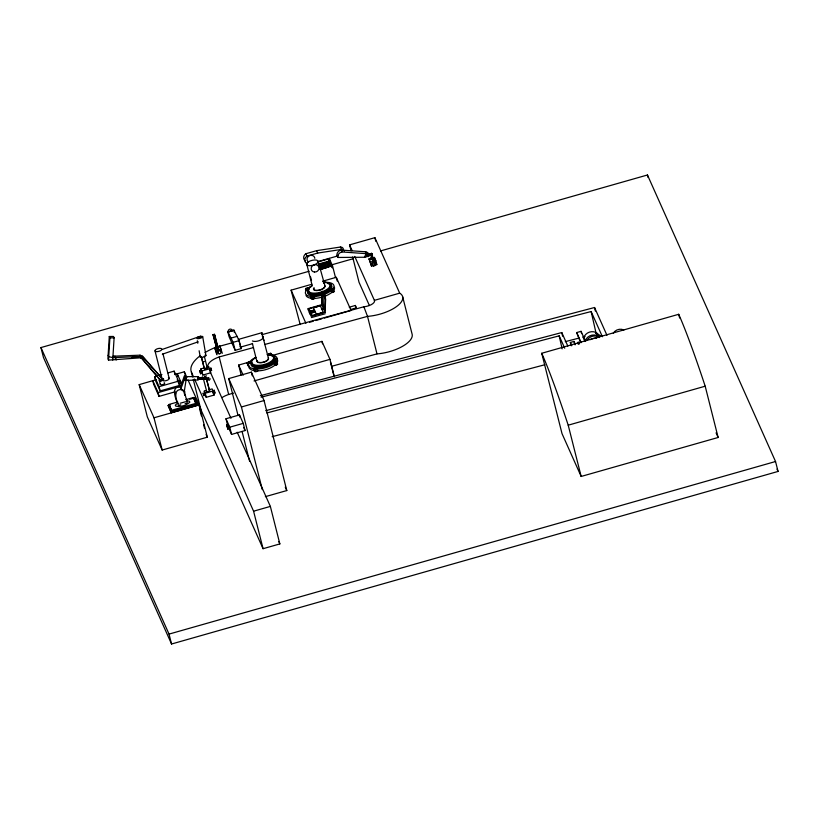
<?xml version="1.0" encoding="UTF-8"?>
<svg xmlns="http://www.w3.org/2000/svg" width="819" height="819" viewBox="0 0 819 819"><rect width="100%" height="100%" fill="white"/><g stroke="black" fill="none" stroke-linecap="round" stroke-linejoin="round"><path stroke-width="1.23" d="M241.226 348.607L239.148 340.622L233.865 330.088L227.805 331.736L229.115 336.804L235.166 350.337L241.226 348.607L240.162 346.365M321.898 303.388L322.512 292.24L322.113 303.378L325.266 310.421L322.113 303.378M324.877 297.389L324.969 294.932L323.904 294.973L323.689 306.9L323.423 308.497L321.857 309.347M325.051 310.432L325.45 299.293L322.297 292.24M197.901 378.675C198.044 382.882 199.181 373.914 198.014 377.784M112.725 360.073L114.107 337.837L113.493 336.455L109.285 336.507L107.903 358.742L108.517 360.125L143.335 357.616L163.319 379.934A2.293 0.952 -14.2 0 0 161.671 378.747M108.517 360.125L109.9 337.889L109.285 336.507M366.462 253.368A1.341 1.218 -24.1 0 1 368.755 253.982L368.837 254.535L372.256 254.392L370.127 254.77L371.242 255.548L372.481 254.996L370.147 254.453L371.058 253.931L372.113 254.545M369.318 255.241A1.341 1.218 -24.1 0 0 367.383 254.33A1.341 1.218 -24.1 0 0 367.199 256.419A1.341 1.218 -24.1 0 0 369.287 255.559L368.755 253.982M371.109 254.166L368.857 254.218M371.539 255.333C366.861 254.248 370.935 256.46 372.481 254.996M185.186 380.323L184.633 376.617L184.521 377.805M212.602 390.233L213.39 393.192M177.293 402.579C175.184 397.952 171.161 386.445 180.026 386.701L181.306 389.557L184.725 391.902L180.927 388.708L185.043 377.487L184.388 376.013L185.749 376.31L186.415 377.784L184.347 391.042M180.743 404.811L178.573 405.425C176.454 400.808 172.44 389.291 181.306 389.557M198.014 378.46L198.188 377.375L209.51 380.231M198.239 378.972L198.413 377.897L203.696 378.613L198.239 378.972L203.675 378.583L204.781 375.901M198.3 379.136L198.413 377.897M257.35 370.628L256.777 371.202M312.049 298.485L313.083 298.955L314.056 297.973M311.64 297L313.667 296.488L312.551 296.109M180.262 387.223L184.388 376.013M200.911 337.09L200.348 336.292L200.225 337.162M268.519 358.538L261.814 332.739L262.1 334.572M249.426 363.073L247.236 362.817L248.966 361.773L249.836 362.08L249.57 363.401L248.27 363.769L247.236 362.817M367.557 253.757L365.991 257.238L337.766 257.463L336.926 255.569A5.006 4.545 -24.1 0 1 341.113 250.061L366.717 251.863L367.557 253.757L341.953 251.955A5.006 4.545 -24.1 0 0 337.766 257.463M325.092 312.244L311.148 316.298L307.688 308.753L321.632 304.699L325.133 312.244L325.614 298.863L322.225 291.226L321.744 304.75M364.455 257.248L366.185 253.665L365.346 251.771M333.323 291.636L332.903 291.195M247.41 363.472L247.84 362.797M249.836 362.08L249.57 363.401M306.378 288.677A1.925 0.799 -15.5 0 1 308.251 288.247L307.985 289.568L305.815 289.639L306.081 288.308L308.251 288.247A14.773 6.132 -15.5 0 1 310.872 286.476M305.651 288.984L307.821 288.923L308.251 288.247M268.908 354.996L269.175 353.665L270.475 353.296L271.345 353.603L271.079 354.924L271.345 353.603M273.935 362.387L275.665 361.343L276.535 361.65L276.269 362.971L274.969 363.339L273.935 362.387L276.105 362.326L276.535 361.65M274.099 363.042L274.529 362.367C282.524 362.305 268.315 363.677 276.699 362.295M247.686 363.022C247.082 364.342 250.788 363.339 249.488 362.541M248.147 364.864L248.587 365.489M177.6 401.904L177.232 402.774L178.204 403.255M372.287 254.074L370.966 254.32L372.43 260.166L373.413 259.879L371.939 254.023L371.621 253.327L370.649 253.614L372.43 260.166M204.402 361.425L203.788 361.64M206.306 375.716L203.696 378.613M333.435 291.339L332.944 291.881M269.052 354.484L268.765 355.047M176.802 403.747L175.317 405.159L175.778 406.173C180.559 407.002 186.312 405.62 189.813 402.18L189.353 401.167L187.08 400.819M186.189 401.3L187.213 400.327L186.251 399.447M249.334 363.175L247.942 363.216M255.241 368.949L255.907 369.389M323.874 282.78L324.437 282.207L323.863 281.91M331.419 289.578L333.333 289.363L332.534 290.161M255.149 368.693C253.245 369.891 257.453 369.871 256.726 368.56M276.484 364.721L277.006 364.025M323.372 282.371L324.252 281.245L322.911 281.337M323.536 283.026L324.652 282.412L324.252 281.245M310.77 296.089L313.227 295.383L312.346 296.509L310.77 296.089L311.169 297.256L312.51 297.164L313.616 296.56L313.227 295.383M330.681 289.332L333.138 288.636L333.528 289.803L331.081 290.499L330.681 289.332L331.081 290.499M330.907 289.844L333.364 289.148L333.528 289.803M254.259 368.53L255.374 367.926L256.951 368.355L257.115 369L255.999 369.615L254.658 369.707L254.259 368.53L254.658 369.707M254.422 369.185L255.538 368.581M254.494 369.052L256.951 368.355M185.248 401.812L180.252 403.224M371.519 255.651L372.461 255.323M307.453 289.527L306.367 289.476M161.967 349.508L200.235 336.302M197.696 337.387L200.501 336.425M162.336 354.217L198.208 341.83M235.166 350.337L233.139 342.332L227.866 331.797M312.408 296.949L313.104 296.498L312.356 296.294M311.885 298.556L313.042 298.556M341.482 249.437L340.397 247.051A2.938 2.672 -24.1 0 1 343.366 250.071M305.231 260.841A4.781 4.351 -24.1 0 1 305.856 253.736L316.636 250.665L340.387 247.041M307.094 263.708A4.781 4.351 -24.1 0 1 306.93 256.132L317.711 253.061L341.482 249.426A2.938 2.672 -24.1 0 1 344.389 251.259M351.116 250.921L349.58 244.871L374.887 237.674L399.692 293.161A27.529 11.159 -14.7 0 1 396.427 306.654A27.529 11.159 -14.7 0 1 367.516 316.369L264.547 344.543M317.444 261.711L338.073 255.845M318.161 261.865L328.788 258.845L332.391 267.844L329.33 261.005L318.192 264.179M319.154 265.151L329.832 262.121M318.468 266.605L330.333 263.227M320.188 267.465L330.866 264.424M380.487 250.952L647.45 174.99L775.542 461.517L778.05 471.437L171.55 644.01L43.458 357.483L40.95 347.563L309.142 271.253M331.286 264.957L353.429 258.65M371.939 254.023L370.956 254.299L370.649 253.614M319.543 269.021L331.408 265.643M320.045 269.041L331.849 265.684M319.625 269.492L332.534 265.817L335.514 277.621M369.103 258.937L374.396 257.432L375.798 260.565L376.822 264.619L371.529 266.124L369.103 258.937L371.529 266.124M372.123 259.469L373.106 259.193L373.413 259.879M370.495 262.07L375.798 260.565M300.194 324.549L291.103 290.161L311.855 284.254M322.84 281.132L336.271 277.313L351.095 310.473L324.242 318.11M213.053 334.674L214.404 334.285L214.906 335.421L218.274 348.72L216.922 349.099L213.053 334.674L216.922 349.099M213.564 335.8L214.906 335.421M316.912 306.971L313.38 307.565L316.431 314.476L323.31 312.52L320.26 305.61L309.101 308.783L312.1 315.499L323.27 312.326M156.828 375.686L140.479 356.869L160.719 380.825L163.38 380.067L142.649 356.255L140.479 356.869L140.049 355.18L113.042 356.204M313.421 307.76L320.311 305.804M231.224 338.042L237.223 336.333M322.215 313.032L316.38 314.291M325.215 313.759L311.374 317.577M349.273 307.197L355.344 305.467L356.408 307.852L350.337 309.582M262.141 334.613L363.882 306.777A8.559 3.542 -14.2 0 0 374.396 300.358L399.692 293.161M261.814 332.739L238.268 339.445L238.564 340.008M216.554 353.777L214.598 347.625L219.891 346.12L222.318 353.306M233.139 342.332L239.148 340.622M216.411 347.973L217.762 347.594L218.274 348.72M309.592 322.276L313.247 321.243M315.694 320.546L321.795 318.806M214.598 347.625L215.991 350.757L221.294 349.252M252.559 343.673L240.428 347.133L240.325 346.079M168.018 372.88L174.119 371.14L178.583 381.122L179.658 385.38L160.135 390.929L155.671 380.948L154.596 376.699L161.916 374.611M187.93 379.781L199.181 404.934L207.32 437.192L162.152 450.051L147.328 416.891L139.179 384.633L156.439 379.627M174.59 374.559L184.357 371.775L186.906 377.498M160.985 379.197L162.766 378.685M201.669 371.918L200.901 368.867L204.279 367.915M206.521 367.27L208.773 366.625L210.739 372.799L202.866 375.041L201.924 372.932M201.218 356.49L204.269 368.57L206.163 368.038M204.269 368.57L204.515 369.113L207.35 368.304L204.3 356.214M200.901 368.867L201.843 370.976L209.715 368.745M268.745 354.34L269.615 354.647C271.161 353.562 271.191 355.446 270.639 354.238M154.596 376.699L159.06 386.681L178.583 381.122M241.155 374.989L238.646 365.069L249.672 361.926M271.724 355.661L321.939 341.369L329.975 359.357L334.326 376.607M206.347 377.999L203.511 378.808L203.266 378.276L206.112 377.467L209.705 391.298L206.869 392.106L206.623 391.574M174.949 391.861L159.06 396.386L153.726 384.449L152.774 380.671L158.108 392.608L181.327 386.005M238.073 415.591L228.726 378.593L251.361 372.154L264.056 400.542L286.793 490.561L265.346 496.662M205.026 394.185L204.259 391.134L206.511 390.499M208.763 389.854L212.131 388.892L214.097 395.065L206.234 397.307L205.282 395.198M204.259 391.134L205.2 393.243L213.073 391.011M170.567 408.671L169.052 404.443L177.58 402.016M186.108 399.59L193.417 397.512L196.488 405.221M189.783 399.283L194.594 397.911L197.686 405.2L171.191 412.745L168.11 405.446L170.516 404.76M254.044 380.958L329.975 359.357M185.104 403.572L187.275 402.948L184.367 391.421L182.268 389.762L184.725 391.902M169.052 404.443L171.652 410.247L196.007 403.317M168.11 405.446L170.966 411.824L197.451 404.289M181.869 409.377L172.123 412.152L171.652 410.247M191.615 406.603L194.052 405.907M139.179 384.633L154.003 417.792L199.181 404.934M228.726 378.593L241.421 406.982L264.056 400.542M227.805 425.962L225.983 418.755L239.465 414.916L243.233 423.362L245.055 430.569L231.582 434.408L228.747 428.081M225.983 418.755L229.76 427.19L243.233 423.362M580.558 342.67L576.699 332.565L581.05 331.326L585.544 341.38M571.171 345.69L570.352 342.444L573.996 341.41L575.46 344.676M541.728 353.276L678.705 314.291A207.084 13.585 74.1 0 1 705.19 386.199L718.14 437.479L581.162 476.453L562.018 433.63L541.728 353.276A207.084 13.585 74.1 0 1 568.212 425.184L581.162 476.453M577.723 343.56L578.705 343.489M194.512 379.043L253.583 511.189L270.362 506.408L279.842 543.929L263.063 548.699L200.87 409.602A43.561 18.008 -14.2 0 1 200.389 407.708M568.212 425.184L705.19 386.199M40.95 347.563L169.042 634.101L775.542 461.517M232.719 342.659L215.551 347.358A43.561 18.008 -14.2 0 0 205.016 352.549M208.18 367.311A16.472 6.808 -14.2 0 1 219.185 356.951L253.511 347.563M221.98 397.614A16.472 6.808 -14.2 0 1 228.665 394.461L233.569 393.12M331.634 366.298L376.996 353.89A27.529 11.159 -14.7 0 0 412.162 334.357L402.682 296.847M269.564 354.248L270.864 354.217M276.208 364.834L274.908 364.854M260.391 395.669L594.553 307.514L606.971 335.309M265.725 410.667L561.783 332.555L567.833 346.099M266.759 412.981L559.172 335.841L564.711 348.218M272.164 436.691L544.84 364.752M261.097 397.215L591.134 311.537L602.395 336.722M565.264 341.656L578.859 338.124M582.575 337.162L585.042 336.517M307.125 288.687L308.128 288.718M332.238 290.243L331.664 290.315M208.845 377.579L203.675 378.317L210.452 379.002M131.757 357.493L137.991 357.053M143.335 357.616L140.673 356.562L112.725 357.616L108.743 356.644L108.118 355.262M185.135 380.456L198.116 379.965M325.45 299.293L323.3 294.001M255.907 371.437L255.385 371.406M198.075 378.624L203.655 378.532L202.283 376.75M109.9 337.889L114.107 337.837M184.572 376.627L198.515 376.638M199.14 378.47L203.644 378.501M198.485 378.05L203.716 378.429L198.188 377.375M204.607 378.501L203.266 378.276L206.869 392.106M205.497 395.198L204.791 392.711L205.2 394.42M185.043 377.487L186.415 377.784M331.756 292.076L333.323 291.892L333.732 291.114M271.509 354.258L270.475 353.296M250 362.725L248.966 361.773M140.049 355.18L142.649 356.255M205.231 376.914L206.112 377.467L209.705 391.298M233.876 330.098L234.244 332.258M158.466 377.569L160.719 380.825M263.984 340.428L263.175 338.421M210.053 370.905L209.449 368.919M777.006 469.103L778.05 471.437M716.072 432.841L718.14 437.479M583.404 338.083L584.899 341.431M576.699 332.565L581.193 342.618M577.538 343.007L577.876 343.765M574.713 343.806L575.051 344.564M570.352 342.444L571.816 345.71M375.419 261.486L376.822 264.619M369.287 255.559L368.724 254.31A1.341 1.218 -24.1 0 1 368.151 255.118M349.58 244.871L352.17 250.645M354.75 256.429L374.396 300.358M369.389 305.507L359.06 282.381L352.641 256.971M341.113 250.061L341.953 251.955M332.534 265.817L329.207 258.384L330.098 261.916M327.037 261.66L329.084 266.216M323.331 262.715L325.88 268.417M316.636 250.665L317.711 253.061M320.28 263.585L322.819 269.277M324.426 281.9L324.652 282.412M305.856 253.736L306.93 256.132M313.39 296.038L313.616 296.56M311.169 297.256L311.885 295.475M311.548 310.759L312.428 312.735M291.103 290.161L305.927 323.321M257.115 369L256.716 367.833M238.646 365.069L243.171 375.184M285.268 487.151L286.793 490.561M243.642 427.405L245.055 430.569M210.248 371.949L230.978 418.314M237.203 432.227L270.362 506.408M207.115 367.762L207.35 368.304M213.155 392.956L214.097 395.065M278.798 541.605L279.842 543.929M200.031 355.876A43.561 18.008 -14.2 0 0 191.4 372.082L193.468 376.72M198.607 404.781L199.826 407.524M197.686 405.2L194.594 397.911M206.091 434.449L207.32 437.192M182.064 384.572L177.211 373.72L177.928 376.545M179.627 380.753L181.081 384.009M177.18 379.832L179.658 385.38M174.386 391.052L175.655 393.898M169.308 405.436L171.898 411.24L196.263 404.31L193.417 397.512M202.129 373.003L201.454 370.321L201.924 372.389M579.013 343.396L578.234 341.994L578.306 342.69M579.084 344L578.562 342.977L578.777 344.072M363.882 306.777L367.516 316.369L376.996 353.89M228.972 427.907C230.272 430.456 226.883 420.413 228.644 426.863M308.241 288.81L307.442 289.609L305.989 289.455M238.8 340.643L239.363 342.393M262.602 336.486L262.889 337.479M323.73 281.685A1.925 0.799 -15.5 0 1 325.071 282.391A14.773 6.132 -15.5 0 1 332.975 288.82A1.925 0.799 -15.5 0 1 333.681 289.783A1.925 0.799 -15.5 0 1 331.132 290.673L331.644 292.526A14.773 6.132 -15.5 0 1 325.798 295.864M318.171 261.404L325.061 286.261M331.132 290.673A14.773 6.132 -15.5 0 1 314.312 296.539L314.824 298.382A14.773 6.132 -15.5 0 0 322.184 297.113M305.999 288.902A1.925 0.799 -15.5 0 0 306.408 290.1A14.773 6.132 -15.5 0 0 311.056 296.458L311.568 298.311A1.925 0.799 -15.5 0 0 312.274 299.273A1.925 0.799 -15.5 0 0 314.824 298.382M239.65 343.386L240.151 345.301M214.148 390.704C216.185 397.819 213.913 388.155 214.066 390.325M647.45 174.99L648.075 177.467M678.705 314.291L679.637 318.007M581.05 331.326L581.623 333.599M573.996 341.41L574.815 344.645M374.887 237.674L375.798 241.298M374.396 257.432L375.163 260.473M371.621 253.327L373.106 259.193M355.344 305.467L355.968 307.944M336.271 277.313L337.213 281.03M328.788 258.845L330.272 264.721M333.138 288.636L333.302 289.281L331.961 289.373L331.797 288.728M332.258 289.762L332.422 290.407M310.585 276.955L311.496 280.569M306.91 264.721L311.978 284.777M330.436 361.998L334.152 376.72M312.346 296.509L312.51 297.164M314.977 311.312L309.357 312.5L309.695 313.831M321.939 341.369L322.553 343.837M307.821 288.923L307.985 289.568M307.381 287.94L307.545 288.595M306.521 289.291L306.685 289.936M306.081 288.308L306.255 288.964M276.105 362.326L276.269 362.971M275.665 361.343L275.829 361.998M274.805 362.694L274.969 363.339M274.365 361.711L274.529 362.367M269.615 354.647L269.779 355.303M269.175 353.665L269.338 354.32M255.835 368.959L255.999 369.615M251.361 372.154L252.303 375.849M248.106 363.124L248.27 363.769M241.421 406.982L262.285 489.608M239.465 414.916L240.069 417.321M242.117 431.623L249.59 461.21M219.891 346.12L220.915 350.174M214.404 334.285L217.762 347.594M219.185 356.951L228.665 394.461M215.991 350.757L217.025 354.822M253.583 511.189L263.063 548.699M229.76 427.19L231.582 434.408M201.454 357.023L204.515 369.113M201.843 370.976L202.866 375.041M205.2 393.243L206.234 397.307M191.4 372.082L192.619 376.924M193.233 379.351L200.87 409.602M199.539 408.486L201.413 415.909M203.593 424.559L204.535 428.265M184.357 371.775L184.981 374.263M183.968 392.025L184.838 395.485M174.119 371.14L174.652 373.269M162.961 353.777L169.144 378.276M170.966 411.824L171.191 412.745M155.016 350.941L161.793 377.754M159.275 380.385L160.268 384.326M159.06 386.681L160.135 390.929M158.108 392.608L159.06 396.386M140.673 356.562L141.093 358.251M154.003 417.792L162.152 450.051M115.551 357.514L116.185 360.032M114.926 356.132L115.561 358.65M169.042 634.101L171.55 644.01M268.151 354.699A1.925 0.829 -14.1 0 1 270.71 353.849A1.925 0.829 -14.1 0 1 271.427 354.873A14.773 6.388 -14.1 0 1 276.167 361.599L276.638 363.441A14.773 6.388 -14.1 0 0 276.505 358.456M276.167 361.599A1.925 0.829 -14.1 0 1 276.894 362.612A1.925 0.829 -14.1 0 1 274.324 363.462L274.785 365.305A14.773 6.388 -14.1 0 1 257.893 370.864A1.925 0.829 -14.1 0 1 255.323 371.703A1.925 0.829 -14.1 0 1 254.607 370.679A14.773 6.388 -14.1 0 1 248.935 365.806A1.925 0.829 -14.1 0 1 247.758 364.793M252.375 343.386L256.828 361.159M274.324 363.462A14.773 6.388 -14.1 0 1 257.432 369.021L257.893 370.864M594.553 307.514L595.362 311.066M591.134 311.537L596.171 333.63M561.783 332.555L562.622 336.24M559.172 335.841L562.141 348.874M197.328 340.755L197.778 343.253M199.13 350.747L200.245 356.992M202.702 336.742A3.01 0.88 -15.8 0 1 198.372 338.656A3.01 0.88 -15.8 0 1 198.3 337.09A3.01 0.88 -15.8 0 1 202.702 336.742L205.927 355.507M311.568 298.311A14.773 6.132 -15.5 0 1 306.009 295.403M334.398 287.213A14.773 6.132 -15.5 0 1 334.428 288.861M333.876 290.714A1.925 0.799 -15.5 0 1 334.06 291.759A1.925 0.799 -15.5 0 1 331.644 292.526M314.312 296.539A1.925 0.799 -15.5 0 1 311.763 297.43A1.925 0.799 -15.5 0 1 311.056 296.458M330.804 284.91A12.48 5.17 -15.5 0 1 321.724 294.42A12.48 5.17 -15.5 0 1 307.729 291.799M323.771 282.606A12.48 5.17 -15.5 0 1 329.893 288.933A12.48 5.17 -15.5 0 1 311.589 294.4A12.48 5.17 -15.5 0 1 311.824 286.179M328.009 283.569A11.343 4.709 -15.5 0 1 321.263 292.946A11.343 4.709 -15.5 0 1 309.193 289.189M325.675 282.309A11.343 4.709 -15.5 0 1 327.59 288.974A11.343 4.709 -15.5 0 1 311.374 292.874A11.343 4.709 -15.5 0 1 312.274 285.524M324.795 285.667A5.999 2.488 -15.5 0 1 318.755 290.366A5.999 2.488 -15.5 0 1 314.076 287.694M314.803 258.323A3.993 3.634 -24.1 0 0 313.36 255.948L312.479 255.508A3.993 3.634 -24.1 0 0 308.425 262.029M324.549 287.008A5.59 2.314 -15.5 0 1 315.591 290.295M314.68 290.028A5.59 2.314 -15.5 0 1 313.953 288.39M370.69 259.285A1.822 1.648 -24.1 0 1 371.365 258.65M373.116 264.803A1.597 1.454 -24.1 0 1 372.174 262.797A1.597 1.454 -24.1 0 1 374.518 262.131A1.597 1.454 -24.1 0 1 374.652 264.373M267.158 354.668A12.48 5.395 -14.1 0 1 273.382 361.404A12.48 5.395 -14.1 0 1 254.985 366.513A12.48 5.395 -14.1 0 1 255.149 358.005M272.962 356.593A11.343 4.904 -14.1 0 1 264.721 365.305A11.343 4.904 -14.1 0 1 251.873 362.448M269.103 354.453A11.343 4.904 -14.1 0 1 271.089 361.414A11.343 4.904 -14.1 0 1 254.781 364.967A11.343 4.904 -14.1 0 1 255.63 357.381M268.243 357.913A5.999 2.59 -14.1 0 1 262.971 362.448A5.999 2.59 -14.1 0 1 256.951 360.442M275.153 358.415A12.48 5.395 -14.1 0 1 265.161 366.799A12.48 5.395 -14.1 0 1 251.146 365.079M268.008 359.295A5.59 2.416 -14.1 0 1 259.019 362.418M258.087 362.111A5.59 2.416 -14.1 0 1 257.227 361.066M247.594 362.715A1.925 0.829 -14.1 0 0 248.474 363.964A14.773 6.388 -14.1 0 0 254.146 368.837A1.925 0.829 -14.1 0 0 254.863 369.86A1.925 0.829 -14.1 0 0 257.432 369.021M248.433 362.315A1.925 0.829 -14.1 0 1 249.406 362.121A14.773 6.388 -14.1 0 1 255.989 357.453M277.334 363.605A1.925 0.829 -14.1 0 1 277.057 364.701A1.925 0.829 -14.1 0 1 274.785 365.305M271.57 355.753A1.925 0.829 -14.1 0 1 271.867 355.866M262.244 336.087A5.999 2.59 -14.1 0 1 260.503 340.12A5.999 2.59 -14.1 0 1 252.406 340.96M229.402 332.135A2.17 2.037 -26.2 0 1 229.76 331.695M230.211 331.357A2.17 2.037 -26.2 0 1 232.35 331.296M228.399 332.238A2.17 2.037 -26.2 0 1 229.504 329.279A2.17 2.037 -26.2 0 1 232.361 330.569M218.397 352.917A1.628 1.474 -24.1 0 1 217.588 351.085A1.628 1.474 -24.1 0 1 219.533 350.051A1.628 1.474 -24.1 0 1 220.669 351.699M168.397 377.733A3.511 1.454 -14.2 0 1 167.977 379.914A3.511 1.454 -14.2 0 1 163.155 380.733M164.189 382.719A2.293 0.952 -14.2 0 1 162.868 384.572A2.293 0.952 -14.2 0 1 160.37 383.804M205.067 355.098A2.938 0.86 -15.8 0 1 203.859 356.91A2.938 0.86 -15.8 0 1 200.338 356.736M162.92 380.2A2.293 0.952 -14.2 0 1 159.766 380.733A2.293 0.952 -14.2 0 1 160.033 379.31M369.983 259.173A1.822 1.648 -24.1 0 1 373.362 258.21M215.981 347.747A1.464 1.331 -24.1 0 1 216.738 346.539M217.475 346.335A1.464 1.331 -24.1 0 1 218.704 346.969M613.298 333.149A7.821 7.105 -24.1 0 1 623.883 330.006M590.294 339.65A8.507 7.719 -24.1 0 1 596.631 338.329M583.558 338.175A8.507 7.719 -24.1 0 1 591.533 331.695A8.507 7.719 -24.1 0 1 599.733 336.824M586.885 340.407A8.62 7.658 -43 0 1 599.313 337.541M585.022 341.451A8.507 7.719 -24.1 0 1 598.965 336.773M597.87 334.664A50.317 25.809 18.8 0 1 601.73 336.22M367.577 255.323L368.437 255.333L367.577 255.323M274.682 362.694L276.167 362.551L274.682 362.694M213.646 335.063L214.424 334.981L213.769 334.961M595.843 333.292L598.863 335.575L595.843 333.292M314.117 264.885L312.623 265.346A5.999 2.488 -15.5 0 1 306.971 263.083A5.999 2.488 -15.5 0 1 316.636 260.135A5.999 2.488 -15.5 0 1 314.117 264.885M313.646 310.166L310.759 310.985L311.64 312.96L314.537 312.141L313.646 310.166M199.795 370.792L200.645 373.781L199.795 370.792M210.841 368.038L211.568 370.597L210.841 368.038M203.163 393.181L203.87 395.679L203.163 393.181M226.699 424.866L227.917 429.187L226.699 424.866M314.486 272.041A3.993 3.634 -24.1 0 0 318.755 266.779A3.993 3.634 -24.1 0 0 312.008 266.267A3.993 3.634 -24.1 0 0 314.486 272.041M156.429 351.607A3.511 1.454 -14.2 0 0 161.804 349.406A3.511 1.454 -14.2 0 0 156.941 348.935A3.511 1.454 -14.2 0 0 156.429 351.607M373.597 265.878A1.597 1.454 -24.1 0 0 375.583 264.005A1.597 1.454 -24.1 0 0 372.983 263.442A1.597 1.454 -24.1 0 0 373.597 265.878M219.154 353.828A1.628 1.474 -24.1 0 0 220.976 351.74A1.628 1.474 -24.1 0 0 218.243 351.443A1.628 1.474 -24.1 0 0 219.154 353.828"/></g></svg>
